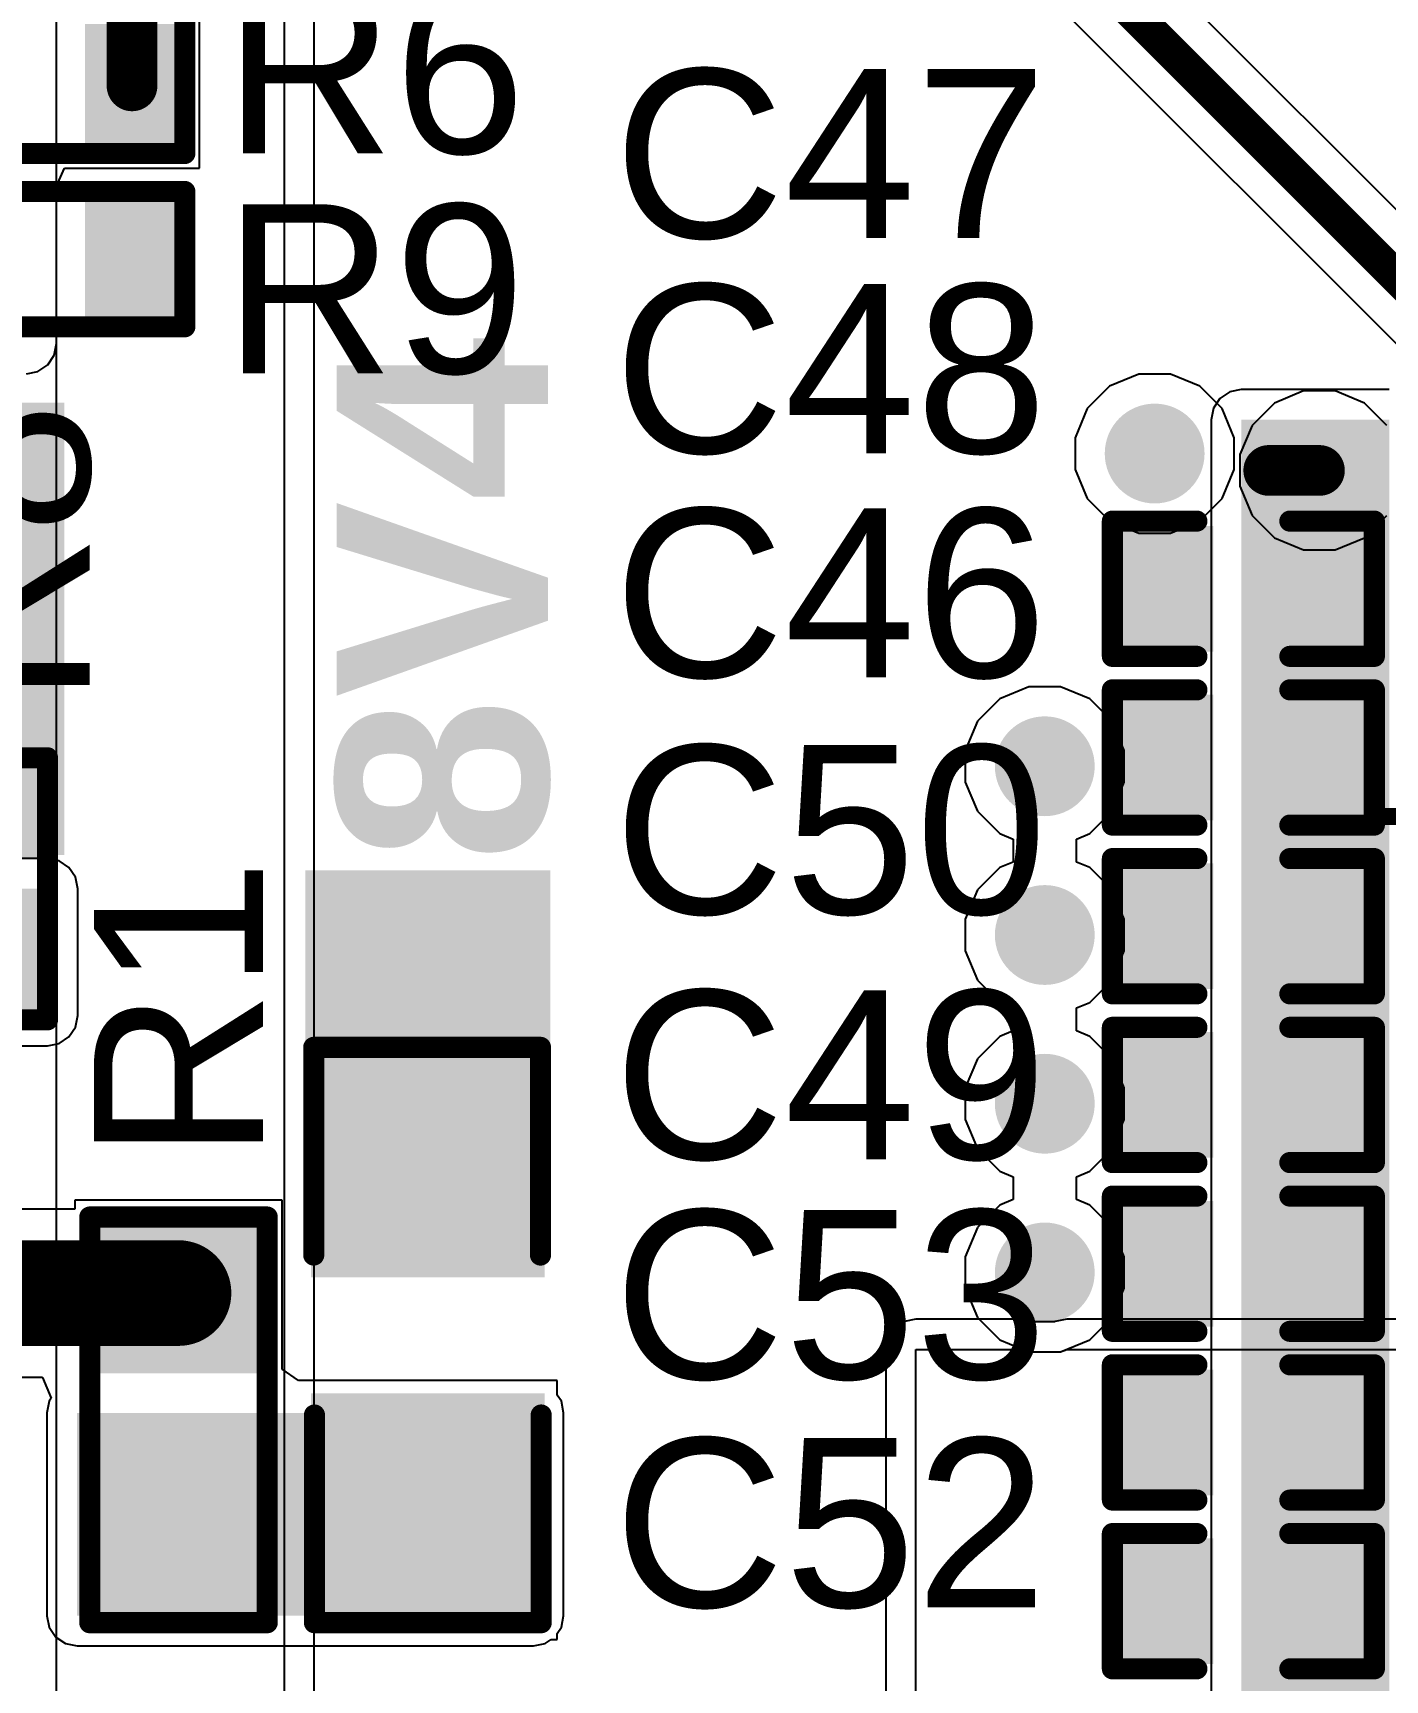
# Model space of a CAD drawing. Header units: inches. Extents: x 0 to 5376, y 0 to 5416.
# Drawn here: x 19.72 to 27.85, y 24.63 to 34.53 of the extents above; entities that cross this region are included whole.
import ezdxf

# ---------------------------------------------------------------- set-up
doc = ezdxf.new("R2010")
doc.units = ezdxf.units.IN
for name, color, linetype in [('Bottom Layer', 5, 'Continuous'), ('Bottom Overlay', 54, 'Continuous'), ('Layer 1', 16, 'Continuous'), ('Layer 2', 76, 'Continuous'), ('Top Layer', 1, 'Continuous'), ('Top Overlay', 2, 'Continuous'), ('Top Paste', 8, 'Continuous'), ('Top Solder', 216, 'Continuous'), ('Via Holes', 16, 'Continuous')]:
    doc.layers.add(name, color=color, linetype=linetype)
doc.styles.add('Arial', font='', dxfattribs={"height": 0.2})
doc.styles.add('Arial_Bold', font='', dxfattribs={"height": 0.2})
doc.styles.get('Arial').set_extended_font_data('Arial')
doc.styles.get('Arial_Bold').set_extended_font_data('Arial', bold=True)

msp = doc.modelspace()

# ---------------------------------------------------------------- hatches: boundary and pattern name
at = {"layer": 'Bottom Layer'}
h = msp.add_hatch(color=5, dxfattribs=at)
edge = h.paths.add_edge_path()
edge.add_arc((26.4668, 32.004), 0.3, 0, 360)
h = msp.add_hatch(color=5, dxfattribs=at)
edge = h.paths.add_edge_path()
edge.add_arc((27.4574, 31.9024), 0.3, 0, 360)
h = msp.add_hatch(color=5, dxfattribs=at)
edge = h.paths.add_edge_path()
edge.add_arc((25.8064, 30.1244), 0.3, 0, 360)
h = msp.add_hatch(color=5, dxfattribs=at)
edge = h.paths.add_edge_path()
edge.add_arc((25.8064, 29.1102), 0.3, 0, 360)
h = msp.add_hatch(color=5, dxfattribs=at)
edge = h.paths.add_edge_path()
edge.add_arc((25.8064, 28.096), 0.3, 0, 360)
h = msp.add_hatch(color=5, dxfattribs=at)
edge = h.paths.add_edge_path()
edge.add_arc((25.8064, 27.0818), 0.3, 0, 360)
at = {"layer": 'Layer 1'}
h = msp.add_hatch(color=16, dxfattribs=at)
edge = h.paths.add_edge_path()
edge.add_arc((26.4668, 32.004), 0.3, 0, 360)
h = msp.add_hatch(color=16, dxfattribs=at)
edge = h.paths.add_edge_path()
edge.add_arc((27.4574, 31.9024), 0.3, 0, 360)
h = msp.add_hatch(color=16, dxfattribs=at)
edge = h.paths.add_edge_path()
edge.add_arc((25.8064, 30.1244), 0.3, 0, 360)
h = msp.add_hatch(color=16, dxfattribs=at)
edge = h.paths.add_edge_path()
edge.add_arc((25.8064, 29.1102), 0.3, 0, 360)
h = msp.add_hatch(color=16, dxfattribs=at)
edge = h.paths.add_edge_path()
edge.add_arc((25.8064, 28.096), 0.3, 0, 360)
h = msp.add_hatch(color=16, dxfattribs=at)
edge = h.paths.add_edge_path()
edge.add_arc((25.8064, 27.0818), 0.3, 0, 360)
at = {"layer": 'Layer 2'}
h = msp.add_hatch(color=76, dxfattribs=at)
edge = h.paths.add_edge_path()
edge.add_arc((26.4668, 32.004), 0.3, 0, 360)
h = msp.add_hatch(color=76, dxfattribs=at)
edge = h.paths.add_edge_path()
edge.add_arc((27.4574, 31.9024), 0.3, 0, 360)
h = msp.add_hatch(color=76, dxfattribs=at)
edge = h.paths.add_edge_path()
edge.add_arc((25.8064, 30.1244), 0.3, 0, 360)
h = msp.add_hatch(color=76, dxfattribs=at)
edge = h.paths.add_edge_path()
edge.add_arc((25.8064, 29.1102), 0.3, 0, 360)
h = msp.add_hatch(color=76, dxfattribs=at)
edge = h.paths.add_edge_path()
edge.add_arc((25.8064, 28.096), 0.3, 0, 360)
h = msp.add_hatch(color=76, dxfattribs=at)
edge = h.paths.add_edge_path()
edge.add_arc((25.8064, 27.0818), 0.3, 0, 360)
at = {"layer": 'Top Layer'}
for points in [[(20.0914, 33.8963), (20.0914, 34.5313), (20.5486, 34.5313), (20.5486, 33.8963)], [(20.5486, 33.4899), (20.5486, 32.8549), (20.0914, 32.8549), (20.0914, 33.4899)], [(19.9136, 29.591), (19.9136, 32.3088), (10.6172, 32.3088), (10.6172, 29.591)], [(27.8766, 32.2072), (26.9876, 32.2072), (26.9876, 23.0634), (27.8766, 23.0634)], [(26.3016, 30.8739), (26.3016, 31.5089), (26.7588, 31.5089), (26.7588, 30.8739)], [(27.2414, 30.8739), (27.2414, 31.5089), (27.6986, 31.5089), (27.6986, 30.8739)], [(26.3016, 29.8597), (26.3016, 30.4947), (26.7588, 30.4947), (26.7588, 29.8597)], [(27.2414, 29.8597), (27.2414, 30.4947), (27.6986, 30.4947), (27.6986, 29.8597)], [(26.3016, 28.8455), (26.3016, 29.4805), (26.7588, 29.4805), (26.7588, 28.8455)], [(27.2414, 28.8455), (27.2414, 29.4805), (27.6986, 29.4805), (27.6986, 28.8455)], [(17.78, 28.6258), (19.812, 28.6258), (19.812, 29.3878), (17.78, 29.3878)], [(26.3016, 27.8313), (26.3016, 28.4663), (26.7588, 28.4663), (26.7588, 27.8313)], [(27.2414, 27.8313), (27.2414, 28.4663), (27.6986, 28.4663), (27.6986, 27.8313)], [(21.498, 27.154), (21.498, 28.354), (22.698, 28.354), (22.698, 27.154)], [(26.3016, 26.8171), (26.3016, 27.4521), (26.7588, 27.4521), (26.7588, 26.8171)], [(27.2414, 26.8171), (27.2414, 27.4521), (27.6986, 27.4521), (27.6986, 26.8171)], [(20.1549, 27.339), (21.0439, 27.339), (21.0439, 26.577), (20.1549, 26.577)], [(26.3016, 25.8029), (26.3016, 26.4379), (26.7588, 26.4379), (26.7588, 25.8029)], [(27.2414, 25.8029), (27.2414, 26.4379), (27.6986, 26.4379), (27.6986, 25.8029)], [(19.9898, 25.019), (22.733, 25.019), (22.733, 26.2382), (19.9898, 26.2382)], [(21.498, 25.054), (21.498, 26.254), (22.698, 26.254), (22.698, 25.054)], [(20.1549, 25.815), (21.0439, 25.815), (21.0439, 25.053), (20.1549, 25.053)], [(26.3016, 24.7887), (26.3016, 25.4237), (26.7588, 25.4237), (26.7588, 24.7887)], [(27.2414, 24.7887), (27.2414, 25.4237), (27.6986, 25.4237), (27.6986, 24.7887)]]:
    msp.add_hatch(color=1, dxfattribs=at).paths.add_polyline_path(points)
h = msp.add_hatch(color=1, dxfattribs=at)
edge = h.paths.add_edge_path()
edge.add_arc((26.4668, 32.004), 0.3, 0, 360)
h = msp.add_hatch(color=1, dxfattribs=at)
edge = h.paths.add_edge_path()
edge.add_arc((27.4574, 31.9024), 0.3, 0, 360)
h = msp.add_hatch(color=1, dxfattribs=at)
edge = h.paths.add_edge_path()
edge.add_arc((25.8064, 30.1244), 0.3, 0, 360)
h = msp.add_hatch(color=1, dxfattribs=at)
edge = h.paths.add_edge_path()
edge.add_arc((25.8064, 29.1102), 0.3, 0, 360)
h = msp.add_hatch(color=1, dxfattribs=at)
edge = h.paths.add_edge_path()
edge.add_arc((25.8064, 28.096), 0.3, 0, 360)
h = msp.add_hatch(color=1, dxfattribs=at)
edge = h.paths.add_edge_path()
edge.add_arc((25.8064, 27.0818), 0.3, 0, 360)
at = {"layer": 'Top Overlay'}
msp.add_hatch(color=2, dxfattribs=at).paths.add_polyline_path([(22.8341, 28.4349), (22.8341, 29.498), (21.3609, 29.498), (21.3609, 28.4349)])
at = {"layer": 'Top Paste'}
for points in [[(20.0914, 33.8963), (20.0914, 34.5313), (20.5486, 34.5313), (20.5486, 33.8963)], [(20.5486, 33.4899), (20.5486, 32.8549), (20.0914, 32.8549), (20.0914, 33.4899)], [(26.3016, 30.8739), (26.3016, 31.5089), (26.7588, 31.5089), (26.7588, 30.8739)], [(27.2414, 30.8739), (27.2414, 31.5089), (27.6986, 31.5089), (27.6986, 30.8739)], [(26.3016, 29.8597), (26.3016, 30.4947), (26.7588, 30.4947), (26.7588, 29.8597)], [(27.2414, 29.8597), (27.2414, 30.4947), (27.6986, 30.4947), (27.6986, 29.8597)], [(26.3016, 28.8455), (26.3016, 29.4805), (26.7588, 29.4805), (26.7588, 28.8455)], [(27.2414, 28.8455), (27.2414, 29.4805), (27.6986, 29.4805), (27.6986, 28.8455)], [(26.3016, 27.8313), (26.3016, 28.4663), (26.7588, 28.4663), (26.7588, 27.8313)], [(27.2414, 27.8313), (27.2414, 28.4663), (27.6986, 28.4663), (27.6986, 27.8313)], [(21.498, 27.154), (21.498, 28.354), (22.698, 28.354), (22.698, 27.154)], [(26.3016, 26.8171), (26.3016, 27.4521), (26.7588, 27.4521), (26.7588, 26.8171)], [(27.2414, 26.8171), (27.2414, 27.4521), (27.6986, 27.4521), (27.6986, 26.8171)], [(20.1549, 27.339), (21.0439, 27.339), (21.0439, 26.577), (20.1549, 26.577)], [(26.3016, 25.8029), (26.3016, 26.4379), (26.7588, 26.4379), (26.7588, 25.8029)], [(27.2414, 25.8029), (27.2414, 26.4379), (27.6986, 26.4379), (27.6986, 25.8029)], [(21.498, 25.054), (21.498, 26.254), (22.698, 26.254), (22.698, 25.054)], [(20.1549, 25.815), (21.0439, 25.815), (21.0439, 25.053), (20.1549, 25.053)], [(26.3016, 24.7887), (26.3016, 25.4237), (26.7588, 25.4237), (26.7588, 24.7887)], [(27.2414, 24.7887), (27.2414, 25.4237), (27.6986, 25.4237), (27.6986, 24.7887)]]:
    msp.add_hatch(color=8, dxfattribs=at).paths.add_polyline_path(points)
at = {"layer": 'Top Solder'}
for points in [[(20.0364, 33.8413), (20.0364, 34.5863), (20.6036, 34.5863), (20.6036, 33.8413)], [(20.6036, 33.5449), (20.6036, 32.7999), (20.0364, 32.7999), (20.0364, 33.5449)], [(26.2416, 30.8139), (26.2416, 31.5689), (26.8188, 31.5689), (26.8188, 30.8139)], [(27.1814, 30.8139), (27.1814, 31.5689), (27.7586, 31.5689), (27.7586, 30.8139)], [(26.2416, 29.7997), (26.2416, 30.5547), (26.8188, 30.5547), (26.8188, 29.7997)], [(27.1814, 29.7997), (27.1814, 30.5547), (27.7586, 30.5547), (27.7586, 29.7997)], [(19.0331, 30.1413), (19.7781, 30.1413), (19.7781, 29.5741), (19.0331, 29.5741)], [(26.2416, 28.7855), (26.2416, 29.5405), (26.8188, 29.5405), (26.8188, 28.7855)], [(27.1814, 28.7855), (27.1814, 29.5405), (27.7586, 29.5405), (27.7586, 28.7855)], [(19.0331, 29.2015), (19.7781, 29.2015), (19.7781, 28.6343), (19.0331, 28.6343)], [(26.2416, 27.7713), (26.2416, 28.5263), (26.8188, 28.5263), (26.8188, 27.7713)], [(27.1814, 27.7713), (27.1814, 28.5263), (27.7586, 28.5263), (27.7586, 27.7713)], [(21.3964, 27.0524), (21.3964, 28.4556), (22.7996, 28.4556), (22.7996, 27.0524)], [(20.0533, 27.4406), (21.1455, 27.4406), (21.1455, 26.4754), (20.0533, 26.4754)], [(26.2416, 26.7571), (26.2416, 27.5121), (26.8188, 27.5121), (26.8188, 26.7571)], [(27.1814, 26.7571), (27.1814, 27.5121), (27.7586, 27.5121), (27.7586, 26.7571)], [(26.2416, 25.7429), (26.2416, 26.4979), (26.8188, 26.4979), (26.8188, 25.7429)], [(27.1814, 25.7429), (27.1814, 26.4979), (27.7586, 26.4979), (27.7586, 25.7429)], [(21.3964, 24.9524), (21.3964, 26.3556), (22.7996, 26.3556), (22.7996, 24.9524)], [(20.0533, 25.9166), (21.1455, 25.9166), (21.1455, 24.9514), (20.0533, 24.9514)], [(26.2416, 24.7287), (26.2416, 25.4837), (26.8188, 25.4837), (26.8188, 24.7287)], [(27.1814, 24.7287), (27.1814, 25.4837), (27.7586, 25.4837), (27.7586, 24.7287)]]:
    msp.add_hatch(color=216, dxfattribs=at).paths.add_polyline_path(points)
at = {"layer": 'Via Holes'}
h = msp.add_hatch(color=7, dxfattribs=at)
edge = h.paths.add_edge_path()
edge.add_arc((26.4668, 32.004), 0.15, 0, 360)
h = msp.add_hatch(color=7, dxfattribs=at)
edge = h.paths.add_edge_path()
edge.add_arc((27.4574, 31.9024), 0.15, 0, 360)
h = msp.add_hatch(color=7, dxfattribs=at)
edge = h.paths.add_edge_path()
edge.add_arc((25.8064, 30.1244), 0.15, 0, 360)
h = msp.add_hatch(color=7, dxfattribs=at)
edge = h.paths.add_edge_path()
edge.add_arc((25.8064, 29.1102), 0.15, 0, 360)
h = msp.add_hatch(color=7, dxfattribs=at)
edge = h.paths.add_edge_path()
edge.add_arc((25.8064, 28.096), 0.15, 0, 360)
h = msp.add_hatch(color=7, dxfattribs=at)
edge = h.paths.add_edge_path()
edge.add_arc((25.8064, 27.0818), 0.15, 0, 360)

# ---------------------------------------------------------------- linework, layer by layer
at = {"layer": 'Bottom Layer'}
for p, q in [((29.9062, 31.4821), (21.8265, 39.5618)), ((21.4236, 39.1589), (29.5868, 30.9958)), ((27.3624, 32.3802), (27.1867, 32.3075)), ((27.5524, 32.3802), (27.3624, 32.3802)), ((27.7281, 32.3075), (27.5524, 32.3802)), ((27.1867, 32.3075), (27.0523, 32.1731)), ((27.8625, 32.1731), (27.7281, 32.3075)), ((27.0523, 32.1731), (26.9796, 31.9974)), ((26.9796, 31.9974), (26.9796, 31.8074)), ((26.9796, 31.8074), (27.0523, 31.6317)), ((27.0523, 31.6317), (27.1867, 31.4973)), ((27.7281, 31.4973), (27.8625, 31.6317)), ((27.1867, 31.4973), (27.3624, 31.4246)), ((27.5524, 31.4246), (27.7281, 31.4973)), ((27.3624, 31.4246), (27.5524, 31.4246)), ((24.9036, 26.7476), (24.8643, 26.6888)), ((24.9624, 26.7869), (24.9036, 26.7476)), ((25.0318, 26.8007), (24.9624, 26.7869)), ((25.6742, 26.8007), (25.0318, 26.8007)), ((25.7436, 26.7869), (25.6742, 26.8007)), ((25.7474, 26.7853), (25.7436, 26.7869)), ((25.8654, 26.7853), (25.7474, 26.7853)), ((25.8692, 26.7869), (25.8654, 26.7853)), ((25.9386, 26.8007), (25.8692, 26.7869)), ((28.2172, 26.8007), (25.9386, 26.8007)), ((24.8643, 26.6888), (24.8505, 26.6194)), ((24.8505, 26.6194), (24.8505, 22.9618)), ((25.0318, 22.9618), (25.0318, 26.6194)), ((25.0318, 26.6194), (25.6742, 26.6194)), ((25.6742, 26.6194), (25.7114, 26.604)), ((25.7114, 26.604), (25.9014, 26.604)), ((25.9014, 26.604), (25.9386, 26.6194)), ((25.9386, 26.6194), (32.4994, 26.6194))]:
    msp.add_line(p, q, dxfattribs=at)
msp.add_lwpolyline([(20.8534, 40.132, 0.2032, 0.2032, 0), (29.7882, 31.1972, 0.2032, 0.2032, 0)], format="xyseb", dxfattribs=at)
at = {"layer": 'Layer 1'}
for p, q in [((27.3624, 32.3802), (27.1867, 32.3075)), ((27.5524, 32.3802), (27.3624, 32.3802)), ((27.7281, 32.3075), (27.5524, 32.3802)), ((27.1867, 32.3075), (27.0523, 32.1731)), ((27.8625, 32.1731), (27.7281, 32.3075)), ((27.0523, 32.1731), (26.9796, 31.9974)), ((26.9796, 31.9974), (26.9796, 31.8074)), ((26.9796, 31.8074), (27.0523, 31.6317)), ((27.0523, 31.6317), (27.1867, 31.4973)), ((27.7281, 31.4973), (27.8625, 31.6317)), ((27.1867, 31.4973), (27.3624, 31.4246)), ((27.5524, 31.4246), (27.7281, 31.4973)), ((27.3624, 31.4246), (27.5524, 31.4246))]:
    msp.add_line(p, q, dxfattribs=at)
at = {"layer": 'Layer 2'}
for p, q in [((19.8655, 22.479), (19.8655, 37.1602)), ((21.2344, 37.1602), (21.2344, 8.5852)), ((21.4157, 8.89), (21.4157, 37.1602)), ((26.3718, 32.4818), (26.1961, 32.4091)), ((26.5618, 32.4818), (26.3718, 32.4818)), ((26.7375, 32.4091), (26.5618, 32.4818)), ((26.1961, 32.4091), (26.0617, 32.2747)), ((26.8719, 32.2747), (26.7375, 32.4091)), ((26.0617, 32.2747), (25.989, 32.099)), ((26.9446, 32.099), (26.8719, 32.2747)), ((25.989, 32.099), (25.989, 31.909)), ((26.9446, 31.909), (26.9446, 32.099)), ((25.989, 31.909), (26.0617, 31.7333)), ((26.8719, 31.7333), (26.9446, 31.909)), ((26.0617, 31.7333), (26.1961, 31.5989)), ((26.7375, 31.5989), (26.8719, 31.7333)), ((26.1961, 31.5989), (26.3718, 31.5262)), ((26.5618, 31.5262), (26.7375, 31.5989)), ((26.3718, 31.5262), (26.5618, 31.5262)), ((25.7114, 30.6022), (25.5357, 30.5295)), ((25.9014, 30.6022), (25.7114, 30.6022)), ((26.0771, 30.5295), (25.9014, 30.6022)), ((25.5357, 30.5295), (25.4013, 30.3951)), ((26.2115, 30.3951), (26.0771, 30.5295)), ((25.4013, 30.3951), (25.3286, 30.2194)), ((26.2842, 30.2194), (26.2115, 30.3951)), ((25.3286, 30.2194), (25.3286, 30.0294)), ((26.2842, 30.0294), (26.2842, 30.2194)), ((25.3286, 30.0294), (25.4013, 29.8537)), ((26.2115, 29.8537), (26.2842, 30.0294)), ((25.4013, 29.8537), (25.5357, 29.7193)), ((26.0771, 29.7193), (26.2115, 29.8537)), ((25.5357, 29.7193), (25.6162, 29.686)), ((25.9966, 29.686), (26.0771, 29.7193)), ((25.6162, 29.686), (25.6162, 29.5486)), ((25.9966, 29.5486), (25.9966, 29.686)), ((25.5357, 29.5153), (25.4013, 29.3809)), ((25.6162, 29.5486), (25.5357, 29.5153)), ((26.0771, 29.5153), (25.9966, 29.5486)), ((26.2115, 29.3809), (26.0771, 29.5153)), ((25.4013, 29.3809), (25.3286, 29.2052)), ((26.2842, 29.2052), (26.2115, 29.3809)), ((25.3286, 29.2052), (25.3286, 29.0152)), ((26.2842, 29.0152), (26.2842, 29.2052)), ((25.3286, 29.0152), (25.4013, 28.8395)), ((26.2115, 28.8395), (26.2842, 29.0152)), ((25.4013, 28.8395), (25.5357, 28.7051)), ((26.0771, 28.7051), (26.2115, 28.8395)), ((25.5357, 28.7051), (25.6162, 28.6718)), ((25.6162, 28.6718), (25.6162, 28.5344)), ((25.9966, 28.6718), (26.0771, 28.7051)), ((25.9966, 28.5344), (25.9966, 28.6718)), ((25.6162, 28.5344), (25.5357, 28.5011)), ((26.0771, 28.5011), (25.9966, 28.5344)), ((25.5357, 28.5011), (25.4013, 28.3667)), ((26.2115, 28.3667), (26.0771, 28.5011)), ((25.4013, 28.3667), (25.3286, 28.191)), ((26.2842, 28.191), (26.2115, 28.3667)), ((25.3286, 28.191), (25.3286, 28.001)), ((26.2842, 28.001), (26.2842, 28.191)), ((25.3286, 28.001), (25.4013, 27.8253)), ((26.2115, 27.8253), (26.2842, 28.001)), ((25.4013, 27.8253), (25.5357, 27.6909)), ((26.0771, 27.6909), (26.2115, 27.8253)), ((25.5357, 27.6909), (25.6162, 27.6576)), ((25.6162, 27.6576), (25.6162, 27.5202)), ((25.9966, 27.6576), (26.0771, 27.6909)), ((25.9966, 27.5202), (25.9966, 27.6576)), ((25.5357, 27.4869), (25.4013, 27.3525)), ((25.6162, 27.5202), (25.5357, 27.4869)), ((26.0771, 27.4869), (25.9966, 27.5202)), ((26.2115, 27.3525), (26.0771, 27.4869)), ((25.4013, 27.3525), (25.3286, 27.1768)), ((26.2842, 27.1768), (26.2115, 27.3525)), ((25.3286, 27.1768), (25.3286, 26.9868)), ((26.2842, 26.9868), (26.2842, 27.1768)), ((25.3286, 26.9868), (25.4013, 26.8112)), ((26.2115, 26.8112), (26.2842, 26.9868)), ((25.4013, 26.8112), (25.5357, 26.6767)), ((26.0771, 26.6767), (26.2115, 26.8112)), ((25.5357, 26.6767), (25.7114, 26.604)), ((25.9014, 26.604), (26.0771, 26.6767)), ((25.7114, 26.604), (25.9014, 26.604))]:
    msp.add_line(p, q, dxfattribs=at)
at = {"layer": 'Top Layer'}
for p, q in [((20.7264, 33.7185), (20.7264, 34.7091)), ((19.8663, 33.6111), (19.9136, 33.7185)), ((19.9136, 33.7185), (19.9933, 33.7185)), ((19.9933, 33.7185), (20.7264, 33.7185)), ((19.8663, 32.6644), (19.8663, 33.6111)), ((19.8132, 32.5362), (19.8525, 32.595)), ((19.8525, 32.595), (19.8663, 32.6644)), ((19.685, 32.4831), (19.7544, 32.4969)), ((19.7544, 32.4969), (19.8132, 32.5362)), ((26.9182, 32.3747), (26.8594, 32.3354)), ((26.9876, 32.3885), (26.9182, 32.3747)), ((27.8766, 32.3885), (26.9876, 32.3885)), ((26.8201, 32.2766), (26.8063, 32.2072)), ((26.8594, 32.3354), (26.8201, 32.2766)), ((26.8063, 32.2072), (26.8063, 23.6257)), ((19.812, 29.5691), (17.78, 29.5691)), ((19.8814, 29.5553), (19.812, 29.5691)), ((19.9402, 29.516), (19.8814, 29.5553)), ((19.9795, 29.4572), (19.9402, 29.516)), ((19.9933, 29.3878), (19.9795, 29.4572)), ((19.9933, 28.6258), (19.9933, 29.3878)), ((19.9795, 28.5564), (19.9933, 28.6258)), ((19.9402, 28.4976), (19.9795, 28.5564)), ((18.7233, 28.4445), (19.812, 28.4445)), ((19.812, 28.4445), (19.8814, 28.4583)), ((19.8814, 28.4583), (19.9402, 28.4976)), ((19.9771, 27.463), (19.1856, 27.463)), ((21.2217, 27.5168), (19.9771, 27.5168)), ((19.9771, 27.5168), (19.9771, 27.463)), ((21.2217, 26.5006), (21.2217, 27.5168)), ((19.1856, 26.453), (19.7784, 26.453)), ((19.7784, 26.453), (19.7814, 26.4498)), ((19.7814, 26.4498), (19.8346, 26.326)), ((21.3202, 26.4318), (21.2217, 26.5006)), ((22.8758, 26.4318), (21.3202, 26.4318)), ((22.8758, 26.3445), (22.8758, 26.4318)), ((22.9005, 26.3076), (22.8758, 26.3445)), ((19.8223, 26.3076), (19.8085, 26.2382)), ((19.8085, 26.2382), (19.8085, 25.019)), ((19.8346, 26.326), (19.8223, 26.3076)), ((22.9143, 26.2382), (22.9005, 26.3076)), ((22.9143, 25.019), (22.9143, 26.2382)), ((19.8085, 25.019), (19.8223, 24.9496)), ((19.8223, 24.9496), (19.8616, 24.8908)), ((22.8758, 24.9127), (22.9005, 24.9496)), ((22.9005, 24.9496), (22.9143, 25.019)), ((19.8616, 24.8908), (19.9204, 24.8515)), ((19.9204, 24.8515), (19.9898, 24.8377)), ((22.733, 24.8377), (22.8024, 24.8515)), ((22.8024, 24.8515), (22.8393, 24.8762)), ((22.8393, 24.8762), (22.8758, 24.8762)), ((22.8758, 24.8762), (22.8758, 24.9127)), ((19.9898, 24.8377), (22.733, 24.8377))]:
    msp.add_line(p, q, dxfattribs=at)
for points in [[(20.32, 34.2138, 0.3048, 0.3048, 0), (20.32, 35.0266, 0.3048, 0.3048, 0)], [(27.1526, 31.9024, 0.3048, 0.3048, 0), (27.4574, 31.9024, 0.3048, 0.3048, 0)], [(19.1856, 26.958, 0.635, 0.635, 0), (20.5994, 26.958, 0.635, 0.635, 0)]]:
    msp.add_lwpolyline(points, format="xyseb", dxfattribs=at)
for points in [[(20.2438, 34.2138, 0.1524, 0.1524, 1), (20.3962, 34.2138, 0.1524, 0.1524, 1)], [(27.0764, 31.9024, 0.1524, 0.1524, 1), (27.2288, 31.9024, 0.1524, 0.1524, 1)], [(27.3812, 31.9024, 0.1524, 0.1524, 1), (27.5336, 31.9024, 0.1524, 0.1524, 1)], [(20.4407, 26.958, 0.3175, 0.3175, 1), (20.7582, 26.958, 0.3175, 0.3175, 1)]]:
    msp.add_lwpolyline(points, format="xyseb", close=True, dxfattribs=at)
at = {"layer": 'Top Overlay'}
for points in [[(20.6375, 33.8074, 0.127, 0.127, 0), (20.6375, 34.6202, 0.127, 0.127, 0)], [(19.0627, 33.8074, 0.127, 0.127, 0), (20.6375, 33.8074, 0.127, 0.127, 0)], [(19.0373, 33.782, 0.00323, 0.00323, 0), (20.6629, 33.782, 0.00323, 0.00323, 0)], [(19.0627, 33.5788, 0.127, 0.127, 0), (20.6375, 33.5788, 0.127, 0.127, 0)], [(19.0373, 33.6042, 0.00323, 0.00323, 0), (20.6629, 33.6042, 0.00323, 0.00323, 0)], [(20.6375, 32.766, 0.127, 0.127, 0), (20.6375, 33.5788, 0.127, 0.127, 0)], [(19.0627, 32.766, 0.127, 0.127, 0), (20.6375, 32.766, 0.127, 0.127, 0)], [(26.2127, 30.785, 0.127, 0.127, 0), (26.2127, 31.5978, 0.127, 0.127, 0)], [(26.2127, 31.5978, 0.127, 0.127, 0), (26.7207, 31.5978, 0.127, 0.127, 0)], [(27.2795, 31.5978, 0.127, 0.127, 0), (27.7875, 31.5978, 0.127, 0.127, 0)], [(27.7875, 30.785, 0.127, 0.127, 0), (27.7875, 31.5978, 0.127, 0.127, 0)], [(26.2127, 30.785, 0.127, 0.127, 0), (26.7207, 30.785, 0.127, 0.127, 0)], [(27.2795, 30.785, 0.127, 0.127, 0), (27.7875, 30.785, 0.127, 0.127, 0)], [(26.2127, 29.7708, 0.127, 0.127, 0), (26.2127, 30.5836, 0.127, 0.127, 0)], [(26.2127, 30.5836, 0.127, 0.127, 0), (26.7207, 30.5836, 0.127, 0.127, 0)], [(27.2795, 30.5836, 0.127, 0.127, 0), (27.7875, 30.5836, 0.127, 0.127, 0)], [(27.7875, 29.7708, 0.127, 0.127, 0), (27.7875, 30.5836, 0.127, 0.127, 0)], [(18.9992, 30.1752, 0.127, 0.127, 0), (19.812, 30.1752, 0.127, 0.127, 0)], [(19.812, 28.6004, 0.127, 0.127, 0), (19.812, 30.1752, 0.127, 0.127, 0)], [(26.2127, 29.7708, 0.127, 0.127, 0), (26.7207, 29.7708, 0.127, 0.127, 0)], [(27.2795, 29.7708, 0.127, 0.127, 0), (27.7875, 29.7708, 0.127, 0.127, 0)], [(26.2127, 28.7566, 0.127, 0.127, 0), (26.2127, 29.5694, 0.127, 0.127, 0)], [(26.2127, 29.5694, 0.127, 0.127, 0), (26.7207, 29.5694, 0.127, 0.127, 0)], [(27.2795, 29.5694, 0.127, 0.127, 0), (27.7875, 29.5694, 0.127, 0.127, 0)], [(27.7875, 28.7566, 0.127, 0.127, 0), (27.7875, 29.5694, 0.127, 0.127, 0)], [(26.2127, 28.7566, 0.127, 0.127, 0), (26.7207, 28.7566, 0.127, 0.127, 0)], [(27.2795, 28.7566, 0.127, 0.127, 0), (27.7875, 28.7566, 0.127, 0.127, 0)], [(18.9992, 28.6004, 0.127, 0.127, 0), (19.812, 28.6004, 0.127, 0.127, 0)], [(26.2127, 27.7424, 0.127, 0.127, 0), (26.2127, 28.5552, 0.127, 0.127, 0)], [(26.2127, 28.5552, 0.127, 0.127, 0), (26.7207, 28.5552, 0.127, 0.127, 0)], [(27.2795, 28.5552, 0.127, 0.127, 0), (27.7875, 28.5552, 0.127, 0.127, 0)], [(27.7875, 27.7424, 0.127, 0.127, 0), (27.7875, 28.5552, 0.127, 0.127, 0)], [(21.4122, 28.4349, 0.127, 0.127, 0), (22.7751, 28.4349, 0.127, 0.127, 0)], [(21.4122, 27.1866, 0.127, 0.127, 0), (21.4122, 28.4349, 0.127, 0.127, 0)], [(22.7751, 27.1866, 0.127, 0.127, 0), (22.7751, 28.4349, 0.127, 0.127, 0)], [(26.2127, 27.7424, 0.127, 0.127, 0), (26.7207, 27.7424, 0.127, 0.127, 0)], [(27.2795, 27.7424, 0.127, 0.127, 0), (27.7875, 27.7424, 0.127, 0.127, 0)], [(26.2127, 26.7282, 0.127, 0.127, 0), (26.2127, 27.541, 0.127, 0.127, 0)], [(26.2127, 27.541, 0.127, 0.127, 0), (26.7207, 27.541, 0.127, 0.127, 0)], [(27.2795, 27.541, 0.127, 0.127, 0), (27.7875, 27.541, 0.127, 0.127, 0)], [(27.7875, 26.7282, 0.127, 0.127, 0), (27.7875, 27.541, 0.127, 0.127, 0)], [(20.066, 27.4152, 0.127, 0.127, 0), (21.1328, 27.4152, 0.127, 0.127, 0)], [(20.066, 24.9768, 0.127, 0.127, 0), (20.066, 27.4152, 0.127, 0.127, 0)], [(21.1328, 24.9768, 0.127, 0.127, 0), (21.1328, 27.4152, 0.127, 0.127, 0)], [(26.2127, 26.7282, 0.127, 0.127, 0), (26.7207, 26.7282, 0.127, 0.127, 0)], [(27.2795, 26.7282, 0.127, 0.127, 0), (27.7875, 26.7282, 0.127, 0.127, 0)], [(26.2127, 25.714, 0.127, 0.127, 0), (26.2127, 26.5268, 0.127, 0.127, 0)], [(26.2127, 26.5268, 0.127, 0.127, 0), (26.7207, 26.5268, 0.127, 0.127, 0)], [(27.2795, 26.5268, 0.127, 0.127, 0), (27.7875, 26.5268, 0.127, 0.127, 0)], [(27.7875, 25.714, 0.127, 0.127, 0), (27.7875, 26.5268, 0.127, 0.127, 0)], [(21.4165, 24.9768, 0.127, 0.127, 0), (21.4165, 26.2251, 0.127, 0.127, 0)], [(22.7795, 24.9768, 0.127, 0.127, 0), (22.7795, 26.2251, 0.127, 0.127, 0)], [(26.2127, 25.714, 0.127, 0.127, 0), (26.7207, 25.714, 0.127, 0.127, 0)], [(27.2795, 25.714, 0.127, 0.127, 0), (27.7875, 25.714, 0.127, 0.127, 0)], [(26.2127, 24.6998, 0.127, 0.127, 0), (26.2127, 25.5126, 0.127, 0.127, 0)], [(26.2127, 25.5126, 0.127, 0.127, 0), (26.7207, 25.5126, 0.127, 0.127, 0)], [(27.2795, 25.5126, 0.127, 0.127, 0), (27.7875, 25.5126, 0.127, 0.127, 0)], [(27.7875, 24.6998, 0.127, 0.127, 0), (27.7875, 25.5126, 0.127, 0.127, 0)], [(20.066, 24.9768, 0.127, 0.127, 0), (21.1328, 24.9768, 0.127, 0.127, 0)], [(21.4165, 24.9768, 0.127, 0.127, 0), (22.7795, 24.9768, 0.127, 0.127, 0)], [(26.2127, 24.6998, 0.127, 0.127, 0), (26.7207, 24.6998, 0.127, 0.127, 0)], [(27.2795, 24.6998, 0.127, 0.127, 0), (27.7875, 24.6998, 0.127, 0.127, 0)]]:
    msp.add_lwpolyline(points, format="xyseb", dxfattribs=at)
for points in [[(20.6058, 33.8074, 0.0635, 0.0635, 1), (20.6693, 33.8074, 0.0635, 0.0635, 1)], [(20.6058, 33.8074, 0.0635, 0.0635, 1), (20.6693, 33.8074, 0.0635, 0.0635, 1)], [(20.6621, 33.782, 0.00161, 0.00161, 1), (20.6637, 33.782, 0.00161, 0.00161, 1)], [(20.6058, 33.5788, 0.0635, 0.0635, 1), (20.6693, 33.5788, 0.0635, 0.0635, 1)], [(20.6058, 33.5788, 0.0635, 0.0635, 1), (20.6693, 33.5788, 0.0635, 0.0635, 1)], [(20.6621, 33.6042, 0.00161, 0.00161, 1), (20.6637, 33.6042, 0.00161, 0.00161, 1)], [(20.6058, 32.766, 0.0635, 0.0635, 1), (20.6693, 32.766, 0.0635, 0.0635, 1)], [(20.6058, 32.766, 0.0635, 0.0635, 1), (20.6693, 32.766, 0.0635, 0.0635, 1)], [(26.1809, 31.5978, 0.0635, 0.0635, 1), (26.2444, 31.5978, 0.0635, 0.0635, 1)], [(26.1809, 31.5978, 0.0635, 0.0635, 1), (26.2444, 31.5978, 0.0635, 0.0635, 1)], [(26.6889, 31.5978, 0.0635, 0.0635, 1), (26.7524, 31.5978, 0.0635, 0.0635, 1)], [(27.2477, 31.5978, 0.0635, 0.0635, 1), (27.3112, 31.5978, 0.0635, 0.0635, 1)], [(27.7557, 31.5978, 0.0635, 0.0635, 1), (27.8192, 31.5978, 0.0635, 0.0635, 1)], [(27.7557, 31.5978, 0.0635, 0.0635, 1), (27.8192, 31.5978, 0.0635, 0.0635, 1)], [(26.1809, 30.785, 0.0635, 0.0635, 1), (26.2444, 30.785, 0.0635, 0.0635, 1)], [(26.1809, 30.785, 0.0635, 0.0635, 1), (26.2444, 30.785, 0.0635, 0.0635, 1)], [(26.6889, 30.785, 0.0635, 0.0635, 1), (26.7524, 30.785, 0.0635, 0.0635, 1)], [(27.2477, 30.785, 0.0635, 0.0635, 1), (27.3112, 30.785, 0.0635, 0.0635, 1)], [(27.7557, 30.785, 0.0635, 0.0635, 1), (27.8192, 30.785, 0.0635, 0.0635, 1)], [(27.7557, 30.785, 0.0635, 0.0635, 1), (27.8192, 30.785, 0.0635, 0.0635, 1)], [(26.1809, 30.5836, 0.0635, 0.0635, 1), (26.2444, 30.5836, 0.0635, 0.0635, 1)], [(26.1809, 30.5836, 0.0635, 0.0635, 1), (26.2444, 30.5836, 0.0635, 0.0635, 1)], [(26.6889, 30.5836, 0.0635, 0.0635, 1), (26.7524, 30.5836, 0.0635, 0.0635, 1)], [(27.2477, 30.5836, 0.0635, 0.0635, 1), (27.3112, 30.5836, 0.0635, 0.0635, 1)], [(27.7557, 30.5836, 0.0635, 0.0635, 1), (27.8192, 30.5836, 0.0635, 0.0635, 1)], [(27.7557, 30.5836, 0.0635, 0.0635, 1), (27.8192, 30.5836, 0.0635, 0.0635, 1)], [(19.7802, 30.1752, 0.0635, 0.0635, 1), (19.8438, 30.1752, 0.0635, 0.0635, 1)], [(19.7802, 30.1752, 0.0635, 0.0635, 1), (19.8438, 30.1752, 0.0635, 0.0635, 1)], [(26.1809, 29.7708, 0.0635, 0.0635, 1), (26.2444, 29.7708, 0.0635, 0.0635, 1)], [(26.1809, 29.7708, 0.0635, 0.0635, 1), (26.2444, 29.7708, 0.0635, 0.0635, 1)], [(26.6889, 29.7708, 0.0635, 0.0635, 1), (26.7524, 29.7708, 0.0635, 0.0635, 1)], [(27.2477, 29.7708, 0.0635, 0.0635, 1), (27.3112, 29.7708, 0.0635, 0.0635, 1)], [(27.7557, 29.7708, 0.0635, 0.0635, 1), (27.8192, 29.7708, 0.0635, 0.0635, 1)], [(27.7557, 29.7708, 0.0635, 0.0635, 1), (27.8192, 29.7708, 0.0635, 0.0635, 1)], [(26.1809, 29.5694, 0.0635, 0.0635, 1), (26.2444, 29.5694, 0.0635, 0.0635, 1)], [(26.1809, 29.5694, 0.0635, 0.0635, 1), (26.2444, 29.5694, 0.0635, 0.0635, 1)], [(26.6889, 29.5694, 0.0635, 0.0635, 1), (26.7524, 29.5694, 0.0635, 0.0635, 1)], [(27.2477, 29.5694, 0.0635, 0.0635, 1), (27.3112, 29.5694, 0.0635, 0.0635, 1)], [(27.7557, 29.5694, 0.0635, 0.0635, 1), (27.8192, 29.5694, 0.0635, 0.0635, 1)], [(27.7557, 29.5694, 0.0635, 0.0635, 1), (27.8192, 29.5694, 0.0635, 0.0635, 1)], [(26.1809, 28.7566, 0.0635, 0.0635, 1), (26.2444, 28.7566, 0.0635, 0.0635, 1)], [(26.1809, 28.7566, 0.0635, 0.0635, 1), (26.2444, 28.7566, 0.0635, 0.0635, 1)], [(26.6889, 28.7566, 0.0635, 0.0635, 1), (26.7524, 28.7566, 0.0635, 0.0635, 1)], [(27.2477, 28.7566, 0.0635, 0.0635, 1), (27.3112, 28.7566, 0.0635, 0.0635, 1)], [(27.7557, 28.7566, 0.0635, 0.0635, 1), (27.8192, 28.7566, 0.0635, 0.0635, 1)], [(27.7557, 28.7566, 0.0635, 0.0635, 1), (27.8192, 28.7566, 0.0635, 0.0635, 1)], [(19.7802, 28.6004, 0.0635, 0.0635, 1), (19.8438, 28.6004, 0.0635, 0.0635, 1)], [(19.7802, 28.6004, 0.0635, 0.0635, 1), (19.8438, 28.6004, 0.0635, 0.0635, 1)], [(26.1809, 28.5552, 0.0635, 0.0635, 1), (26.2444, 28.5552, 0.0635, 0.0635, 1)], [(26.1809, 28.5552, 0.0635, 0.0635, 1), (26.2444, 28.5552, 0.0635, 0.0635, 1)], [(26.6889, 28.5552, 0.0635, 0.0635, 1), (26.7524, 28.5552, 0.0635, 0.0635, 1)], [(27.2477, 28.5552, 0.0635, 0.0635, 1), (27.3112, 28.5552, 0.0635, 0.0635, 1)], [(27.7557, 28.5552, 0.0635, 0.0635, 1), (27.8192, 28.5552, 0.0635, 0.0635, 1)], [(27.7557, 28.5552, 0.0635, 0.0635, 1), (27.8192, 28.5552, 0.0635, 0.0635, 1)], [(21.3804, 28.4349, 0.0635, 0.0635, 1), (21.444, 28.4349, 0.0635, 0.0635, 1)], [(21.3804, 28.4349, 0.0635, 0.0635, 1), (21.444, 28.4349, 0.0635, 0.0635, 1)], [(22.7434, 28.4349, 0.0635, 0.0635, 1), (22.8069, 28.4349, 0.0635, 0.0635, 1)], [(22.7434, 28.4349, 0.0635, 0.0635, 1), (22.8069, 28.4349, 0.0635, 0.0635, 1)], [(26.1809, 27.7424, 0.0635, 0.0635, 1), (26.2444, 27.7424, 0.0635, 0.0635, 1)], [(26.1809, 27.7424, 0.0635, 0.0635, 1), (26.2444, 27.7424, 0.0635, 0.0635, 1)], [(26.6889, 27.7424, 0.0635, 0.0635, 1), (26.7524, 27.7424, 0.0635, 0.0635, 1)], [(27.2477, 27.7424, 0.0635, 0.0635, 1), (27.3112, 27.7424, 0.0635, 0.0635, 1)], [(27.7557, 27.7424, 0.0635, 0.0635, 1), (27.8192, 27.7424, 0.0635, 0.0635, 1)], [(27.7557, 27.7424, 0.0635, 0.0635, 1), (27.8192, 27.7424, 0.0635, 0.0635, 1)], [(26.1809, 27.541, 0.0635, 0.0635, 1), (26.2444, 27.541, 0.0635, 0.0635, 1)], [(26.1809, 27.541, 0.0635, 0.0635, 1), (26.2444, 27.541, 0.0635, 0.0635, 1)], [(26.6889, 27.541, 0.0635, 0.0635, 1), (26.7524, 27.541, 0.0635, 0.0635, 1)], [(27.2477, 27.541, 0.0635, 0.0635, 1), (27.3112, 27.541, 0.0635, 0.0635, 1)], [(27.7557, 27.541, 0.0635, 0.0635, 1), (27.8192, 27.541, 0.0635, 0.0635, 1)], [(27.7557, 27.541, 0.0635, 0.0635, 1), (27.8192, 27.541, 0.0635, 0.0635, 1)], [(20.0343, 27.4152, 0.0635, 0.0635, 1), (20.0978, 27.4152, 0.0635, 0.0635, 1)], [(20.0343, 27.4152, 0.0635, 0.0635, 1), (20.0978, 27.4152, 0.0635, 0.0635, 1)], [(21.1011, 27.4152, 0.0635, 0.0635, 1), (21.1645, 27.4152, 0.0635, 0.0635, 1)], [(21.1011, 27.4152, 0.0635, 0.0635, 1), (21.1645, 27.4152, 0.0635, 0.0635, 1)], [(21.3804, 27.1866, 0.0635, 0.0635, 1), (21.444, 27.1866, 0.0635, 0.0635, 1)], [(22.7434, 27.1866, 0.0635, 0.0635, 1), (22.8069, 27.1866, 0.0635, 0.0635, 1)], [(26.1809, 26.7282, 0.0635, 0.0635, 1), (26.2444, 26.7282, 0.0635, 0.0635, 1)], [(26.1809, 26.7282, 0.0635, 0.0635, 1), (26.2444, 26.7282, 0.0635, 0.0635, 1)], [(26.6889, 26.7282, 0.0635, 0.0635, 1), (26.7524, 26.7282, 0.0635, 0.0635, 1)], [(27.2477, 26.7282, 0.0635, 0.0635, 1), (27.3112, 26.7282, 0.0635, 0.0635, 1)], [(27.7557, 26.7282, 0.0635, 0.0635, 1), (27.8192, 26.7282, 0.0635, 0.0635, 1)], [(27.7557, 26.7282, 0.0635, 0.0635, 1), (27.8192, 26.7282, 0.0635, 0.0635, 1)], [(26.1809, 26.5268, 0.0635, 0.0635, 1), (26.2444, 26.5268, 0.0635, 0.0635, 1)], [(26.1809, 26.5268, 0.0635, 0.0635, 1), (26.2444, 26.5268, 0.0635, 0.0635, 1)], [(26.6889, 26.5268, 0.0635, 0.0635, 1), (26.7524, 26.5268, 0.0635, 0.0635, 1)], [(27.2477, 26.5268, 0.0635, 0.0635, 1), (27.3112, 26.5268, 0.0635, 0.0635, 1)], [(27.7557, 26.5268, 0.0635, 0.0635, 1), (27.8192, 26.5268, 0.0635, 0.0635, 1)], [(27.7557, 26.5268, 0.0635, 0.0635, 1), (27.8192, 26.5268, 0.0635, 0.0635, 1)], [(21.3848, 26.2251, 0.0635, 0.0635, 1), (21.4483, 26.2251, 0.0635, 0.0635, 1)], [(22.7477, 26.2251, 0.0635, 0.0635, 1), (22.8112, 26.2251, 0.0635, 0.0635, 1)], [(26.1809, 25.714, 0.0635, 0.0635, 1), (26.2444, 25.714, 0.0635, 0.0635, 1)], [(26.1809, 25.714, 0.0635, 0.0635, 1), (26.2444, 25.714, 0.0635, 0.0635, 1)], [(26.6889, 25.714, 0.0635, 0.0635, 1), (26.7524, 25.714, 0.0635, 0.0635, 1)], [(27.2477, 25.714, 0.0635, 0.0635, 1), (27.3112, 25.714, 0.0635, 0.0635, 1)], [(27.7557, 25.714, 0.0635, 0.0635, 1), (27.8192, 25.714, 0.0635, 0.0635, 1)], [(27.7557, 25.714, 0.0635, 0.0635, 1), (27.8192, 25.714, 0.0635, 0.0635, 1)], [(26.1809, 25.5126, 0.0635, 0.0635, 1), (26.2444, 25.5126, 0.0635, 0.0635, 1)], [(26.1809, 25.5126, 0.0635, 0.0635, 1), (26.2444, 25.5126, 0.0635, 0.0635, 1)], [(26.6889, 25.5126, 0.0635, 0.0635, 1), (26.7524, 25.5126, 0.0635, 0.0635, 1)], [(27.2477, 25.5126, 0.0635, 0.0635, 1), (27.3112, 25.5126, 0.0635, 0.0635, 1)], [(27.7557, 25.5126, 0.0635, 0.0635, 1), (27.8192, 25.5126, 0.0635, 0.0635, 1)], [(27.7557, 25.5126, 0.0635, 0.0635, 1), (27.8192, 25.5126, 0.0635, 0.0635, 1)], [(20.0343, 24.9768, 0.0635, 0.0635, 1), (20.0978, 24.9768, 0.0635, 0.0635, 1)], [(20.0343, 24.9768, 0.0635, 0.0635, 1), (20.0978, 24.9768, 0.0635, 0.0635, 1)], [(21.1011, 24.9768, 0.0635, 0.0635, 1), (21.1645, 24.9768, 0.0635, 0.0635, 1)], [(21.1011, 24.9768, 0.0635, 0.0635, 1), (21.1645, 24.9768, 0.0635, 0.0635, 1)], [(21.3848, 24.9768, 0.0635, 0.0635, 1), (21.4483, 24.9768, 0.0635, 0.0635, 1)], [(21.3848, 24.9768, 0.0635, 0.0635, 1), (21.4483, 24.9768, 0.0635, 0.0635, 1)], [(22.7477, 24.9768, 0.0635, 0.0635, 1), (22.8112, 24.9768, 0.0635, 0.0635, 1)], [(22.7477, 24.9768, 0.0635, 0.0635, 1), (22.8112, 24.9768, 0.0635, 0.0635, 1)], [(26.1809, 24.6998, 0.0635, 0.0635, 1), (26.2444, 24.6998, 0.0635, 0.0635, 1)], [(26.1809, 24.6998, 0.0635, 0.0635, 1), (26.2444, 24.6998, 0.0635, 0.0635, 1)], [(26.6889, 24.6998, 0.0635, 0.0635, 1), (26.7524, 24.6998, 0.0635, 0.0635, 1)], [(27.2477, 24.6998, 0.0635, 0.0635, 1), (27.3112, 24.6998, 0.0635, 0.0635, 1)], [(27.7557, 24.6998, 0.0635, 0.0635, 1), (27.8192, 24.6998, 0.0635, 0.0635, 1)], [(27.7557, 24.6998, 0.0635, 0.0635, 1), (27.8192, 24.6998, 0.0635, 0.0635, 1)]]:
    msp.add_lwpolyline(points, format="xyseb", close=True, dxfattribs=at)

# ---------------------------------------------------------------- texts
at = {"layer": 'Bottom Overlay', "style": 'Arial', "text_generation_flag": 2}
msp.add_text('C74', height=1.016, dxfattribs=at).set_placement((30.3484, 29.5406))
at = {"layer": 'Top Overlay', "style": 'Arial'}
for s, p in [('R6', (20.8706, 33.8076)), ('C47', (23.2161, 33.2996)), ('R9', (20.8706, 32.4868)), ('C48', (23.2161, 32.0062)), ('C46', (23.2161, 30.658)), ('C50', (23.2161, 29.2356)), ('C49', (23.2161, 27.7624)), ('C53', (23.2161, 26.4418)), ('C52', (23.2161, 25.07))]:
    msp.add_text(s, height=1.016, dxfattribs=at).set_placement(p)
at = {"layer": 'Top Overlay'}
for s, height, style, p in [('8V4', 1.27, 'Arial_Bold', (22.8194, 29.5491)), ('R8', 1.016, 'Arial', (20.0658, 30.4972)), ('R1', 1.016, 'Arial', (21.1072, 27.7541))]:
    msp.add_text(s, height=height, rotation=90, dxfattribs=dict(at, style=style)).set_placement(p)

doc.saveas('drawing.dxf')
